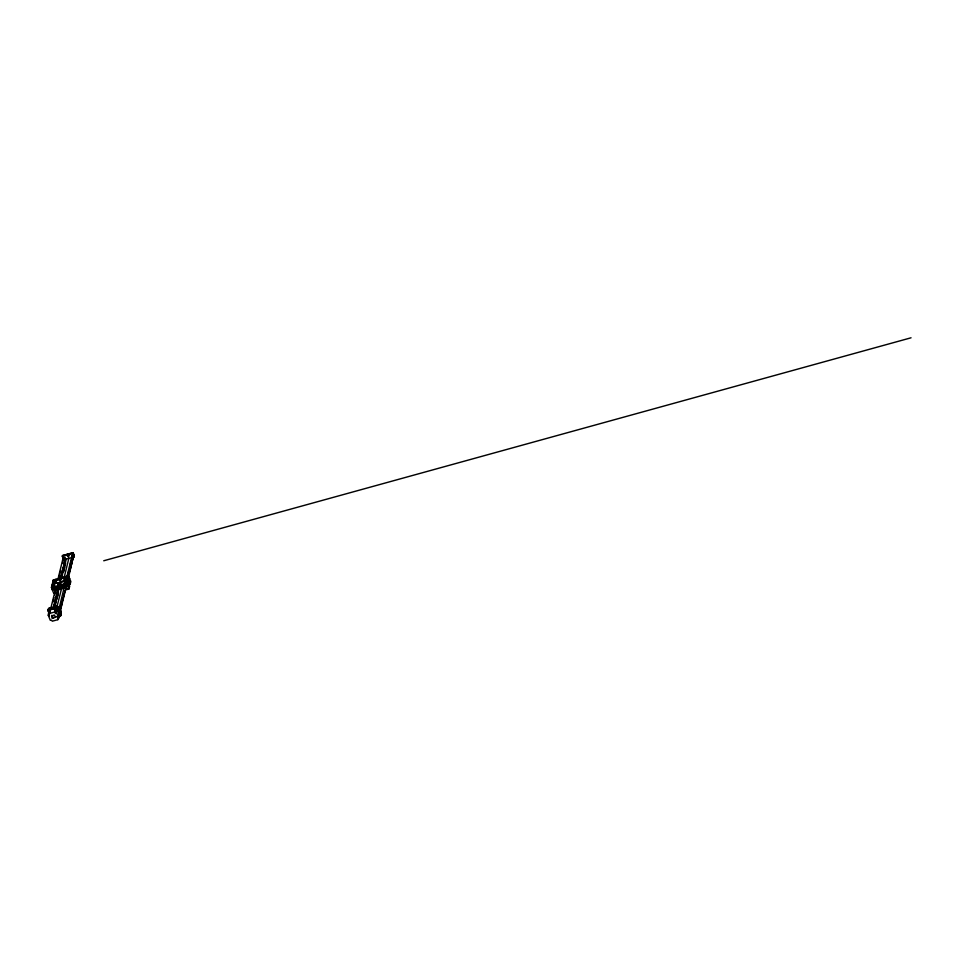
<?xml version="1.0" encoding="UTF-8"?>
<svg xmlns="http://www.w3.org/2000/svg" width="959" height="959" viewBox="0 0 959 959"><rect width="100%" height="100%" fill="white"/><g stroke="black" fill="none" stroke-linecap="round" stroke-linejoin="round"><path stroke-width="0.72" stroke-dasharray="4.79 3.6" d="M51.774 616.193C53.536 618.327 52.505 613.832 51.882 615.726M52.997 616.433L51.402 615.81M52.445 617.272L52.577 615.99L52.182 616.865M53.141 617.572L51.918 616.014M52.002 616.193L52.781 616.397M56.761 616.169L52.469 617.752L56.677 616.553M51.522 618.255A1.738 1.534 13.8 0 0 52.841 618.363L53.093 617.32L55.874 616.553M52.601 616.757L52.026 616.493L52.649 616.625M53.093 615.726L55.406 615.079M51.211 616.685L52.361 616.349M56.893 617.116L52.349 618.327A1.486 1.307 13.8 0 1 51.594 618.171M52.841 618.363L55.622 617.596M52.493 617.704L51.69 617.536M52.865 615.342L51.582 614.995M54.939 615.139A3.057 2.685 13.8 0 1 53.248 614.839M54.807 615.055A3.021 2.649 13.8 0 1 54.016 614.995M53.093 617.32A1.738 1.534 13.8 0 1 51.39 616.973"/><path stroke-width="1.44" d="M59.23 588.634L60.021 588.694M59.29 588.299L59.662 588.97L59.926 588.239M49.017 610.176L48.25 615.222L50.324 620.317L51.606 620.161L52.254 621.204L57.852 619.658L59.961 614.371M62.419 587.699L61.808 588.203L62.227 587.627M73.411 556.556L72.764 555.585L72.201 556.664M57.072 587.435L57.456 588.382L52.373 589.797L51.426 587.483L53.32 579.979L68.365 575.82L70.846 581.526L70.127 584.295L68.173 584.834M49.389 615.99A1.774 1.558 13.8 0 1 49.161 613.772L48.31 609.96A1.738 1.534 13.8 0 1 49.329 608.042L56.281 606.112A1.738 1.534 13.8 0 1 58.499 607.143L59.626 609.9A1.774 1.558 13.8 0 1 60.693 612.513L60.825 614.527A1.738 1.534 13.8 0 1 59.794 616.445L60.057 615.402A1.738 1.534 13.8 0 0 61.076 613.472M54.459 588.778L53.476 589.401M54.172 586.572L55.97 579.248M48.046 611.003A1.738 1.534 13.8 0 1 49.077 609.085L49.329 608.042M63.438 559.517L62.395 555.585L73.256 552.684L62.443 555.633M49.448 609.6L50.336 610.919L49.149 611.578M55.035 588.095L54.927 589.09M50.024 609.912L49.137 613.556L54.735 612.01L55.634 608.366L56.905 608.234M48.25 615.222L48.993 615.019L49.88 611.374M50.935 607.862L55.202 590.444M57.696 580.291L63.174 557.766M48.993 615.019L50.3 610.583M52.997 602.06L54.064 597.709M54.771 594.808L55.838 590.456M58.679 578.84L60.813 570.137M62.587 562.885L63.762 558.953M57.96 585.901L57.312 588.538L52.457 589.881M58.127 585.973L57.96 590.312M53.416 607.79L58.043 588.934A1.546 1.367 13.8 0 1 58.199 589.174L58.199 589.174M60.525 578.768L65.5 558.45A1.271 1.115 13.8 0 0 63.462 557.754A1.271 1.115 13.8 0 0 63.785 559.66M53.464 607.862L58.427 587.795M60.573 578.84L65.548 558.522L61.196 578.061M58.703 587.411L57.864 590.372L57.084 589.689M54.088 607.083L58.715 588.227M54.495 606.975L59.146 588.107M61.244 579.404L66.255 559.085L71.565 557.611L66.758 577.126C64.517 576.886 70.391 575.484 66.567 577.786M54.603 608.042L56.03 602.228M58.151 593.525L56.737 599.327L57.84 595M65.62 563.053L63.486 571.756L64.589 567.428M49.077 609.085L56.03 607.167L56.281 606.112M55.898 609.037L57.552 609.265L56.665 612.897L55.742 613.125L55.011 612.681L55.634 608.366M56.293 608.186L50.839 609.217M57.108 606.256L61.879 587.352M64.217 577.234L68.844 558.366M55.922 613.101L56.821 609.468M63.929 583.875L65.715 576.551M60.825 614.527L60.429 613.556A1.774 1.558 13.8 0 0 59.374 610.943L58.499 607.143M65.703 589.317A1.427 1.259 13.8 0 0 66.291 587.675A1.427 1.259 13.8 0 0 64.433 587.004A1.427 1.259 13.8 0 0 63.726 588.61L63.917 587.483L65.464 587.112M58.847 611.051L59.302 611.279A1.522 1.343 13.8 0 1 60.213 613.52L59.506 613.712L59.41 615.846M58.943 609.061L63.893 588.67M67.382 576.359L68.449 572.008M70.235 564.743L71.302 560.392M73.915 555.669L73.136 552.624L73.879 555.633A1.331 1.175 13.8 0 1 73.292 557.419A1.271 1.115 13.8 0 0 74.011 555.956A1.271 1.115 13.8 0 0 72.333 555.237A1.271 1.115 13.8 0 0 71.721 556.735M57.852 619.658L58.175 616.565M57.576 618.987L58.595 615.774M66.435 583.504L68.365 575.82M60.98 606.987L63.114 598.284M69.048 588.85L66.782 583.24L68.569 575.915M70.57 567.8L72.704 559.097M60.069 611.075L62.191 602.372M62.91 599.459L65.044 590.756M69.659 571.888L72.86 558.833M57.996 618.195L58.739 617.992L59.626 614.359L58.955 614.935M60.069 611.938L65.452 590.085M68.604 577.114L73.292 556.723M60.057 613.4L60.489 612.034M69.12 577.27L67.334 584.594L51.978 588.838M60.681 612.513L60.645 615.043A1.486 1.307 13.8 0 1 60.021 616.205L59.662 616.349M67.598 585.589L68.365 582.916M68.748 580.902L69.516 578.229M68.401 583.024L67.765 585.661L62.623 586.956M68.904 580.974L69.551 578.337M59.949 611.566L59.23 611.986M53.56 582.604C58.199 579.608 50.084 581.418 54.399 582.616M67.669 578.697L66.387 578.804M54.495 585.529C51.354 584.654 53.716 587.471 54.148 585.853M67.669 578.984C63.714 579.296 67.394 575.915 67.418 577.786M69.983 583.839L68.616 584.51M68.856 588.478L67.43 589.21M62.119 556.58L73.04 553.571M53.32 579.979L53.776 581.514L55.047 581.322M51.426 587.483L66.782 583.24M56.869 589.593L55.322 590.025M65.62 587.316L66.255 588.622M60.201 613.197L60.237 613.149A1.319 1.163 13.8 0 0 59.602 611.566L58.823 611.434M63.809 557.623L63.774 559.169M72.357 555.908L72.44 556.699M73.292 556.891L73.304 555.117M49.305 614.407L49.341 614.359A1.319 1.163 13.8 0 0 49.424 615.582M58.967 614.575L59.902 614.647M65.14 583.599C69.108 580.83 61.52 583.995 66.519 583.132M54.172 586.848L52.038 587.435L54.172 586.464M70.223 582.604L69.575 583.036M66.087 578.804L67.813 577.69L66.267 577.798M66.567 581.669C64.193 579.5 65.032 583.06 66.615 582.293M64.936 583.492L66.71 582.892M64.733 559.253L64.78 558.138M60.429 586.369L59.686 586.464M49.341 614.623A1.774 1.558 13.8 0 1 49.424 612.717L49.329 614.036A1.522 1.343 13.8 0 0 49.257 615.678M69.575 583.432L68.628 583.947M55.083 581.106L53.884 581.286L55.346 580.698M66.519 583.671L64.96 584.103M68.185 588.346L67.178 588.67M68.616 587.627L69 586.536M58.99 614.407L59.698 614.251M66.866 577.162L68.413 577.054L66.89 578.097M66.591 582.497L65.739 582.784M49.185 610.176L56.521 608.03M55.119 592.135L54.459 592.29M58.559 611.494L57.264 608.366M53.057 587.364L53.824 586.644L52.565 587.411M103.74 560.763L911.05 337.796M68.485 578.589L69.252 578.457M67.334 583.276L67.981 583.096M66.758 585.721L67.406 585.541M58.139 588.946L58.259 588.91A1.582 1.391 13.8 0 0 58.031 588.442A1.546 1.367 13.8 0 1 58.259 588.91M55.37 591.14L55.334 590.253M66.051 589.797L68.976 588.982L69.695 586.213L67.969 581.957M66.579 581.574L65.056 582.616M59.554 613.34L58.919 613.364M58.967 613.173L60.381 612.585A1.319 1.163 13.8 0 0 60.021 611.183M59.086 615.438L58.943 614.791M55.166 581.705L53.189 582.748M58.979 612.669L59.902 612.262L59.266 611.458M60.92 583.911C57.924 584.355 62.263 582.317 59.89 584.522M53.74 581.598L54.459 580.543L55.718 580.686M63.809 587.723L64.181 588.406M74.095 554.746L73.939 554.53A1.331 1.175 13.8 0 0 73.292 554.218M58.943 587.232L59.182 587.651A2.014 1.774 13.8 0 0 59.542 588.023M68.473 579.907L70.199 584.163M65.308 586.033L63.39 586.56M62.239 586.009L63.246 588.502M61.736 585.35L62.575 587.591A2.014 1.774 13.8 0 1 61.004 588.502M57.996 586.381L58.955 588.586A2.014 1.774 13.8 0 0 62.575 587.591M52.385 590.013L53.68 593.201M57.852 609.145L59.914 615.151M56.665 612.897L58.739 617.992M54.735 612.01L55.011 612.681M49.412 614.228L48.178 610.715A1.486 1.307 13.8 0 1 48.789 609.552L56.461 607.443A1.486 1.307 13.8 0 1 57.804 608.054L59.158 611.267L59.638 609.9A1.774 1.558 13.8 0 0 58.319 610.104M56.03 607.167A1.738 1.534 13.8 0 1 58.247 608.186M58.607 610.475A1.271 1.115 13.8 0 1 60.573 611.686M49.4 614.743A1.319 1.163 13.8 0 1 49.436 613.856M67.142 554.77A1.63 1.438 13.8 0 1 69.432 554.698M67.598 554.722A1.379 1.211 13.8 0 1 69.276 554.865M63.857 559.145A1.331 1.175 13.8 0 1 63.21 557.539M73.531 554.698A1.331 1.175 13.8 0 1 73.435 556.867M55.226 591.223A1.427 1.259 13.8 0 1 55.874 589.473A1.498 1.319 13.8 0 1 57.864 590.372L57.888 590.36A1.427 1.259 13.8 0 0 55.874 589.473A1.498 1.319 13.8 0 0 55.142 591.295M58.031 588.79A1.582 1.391 13.8 0 1 58.199 589.102M66.507 586.405A1.427 1.259 13.8 0 1 66.662 586.704M63.654 588.67A1.498 1.319 13.8 0 1 64.397 586.968A1.498 1.319 13.8 0 1 66.363 587.699A1.498 1.319 13.8 0 1 65.703 589.425M67.609 583.228A1.498 1.319 13.8 0 1 67.657 583.552M49.329 610.703L49.94 610.835L49.329 610.703M56.257 608.785L56.881 608.917L56.257 608.785M60.093 587.543L61.076 587.747L60.093 587.543M67.705 556.472L68.688 556.676L67.705 556.472M57.972 584.283L59.146 583.911L58.02 584.199M60.057 584.283L60.765 584.103L60.153 584.187M52.769 585.793L54.207 585.481L52.769 585.793M53.296 580.471C54.855 582.149 56.353 578.013 53.296 580.471M52.158 585.158C53.704 586.836 55.214 582.7 52.158 585.158M51.834 586.476C53.38 588.155 54.891 584.019 51.834 586.476M59.506 580.627L60.645 580.387L59.506 580.627M59.59 578.673L58.451 579.164A4.771 1.918 -22.1 0 0 57.228 583.072L61.652 581.921A4.771 1.918 -22.1 0 0 62.886 578.025L59.59 578.673M59.674 578.876L58.535 579.38A4.771 1.918 -22.1 0 0 57.312 583.288L61.748 582.137A4.771 1.918 -22.1 0 0 62.97 578.241L59.674 578.876M68.545 580.818L67.897 580.998L68.557 580.854"/></g></svg>
